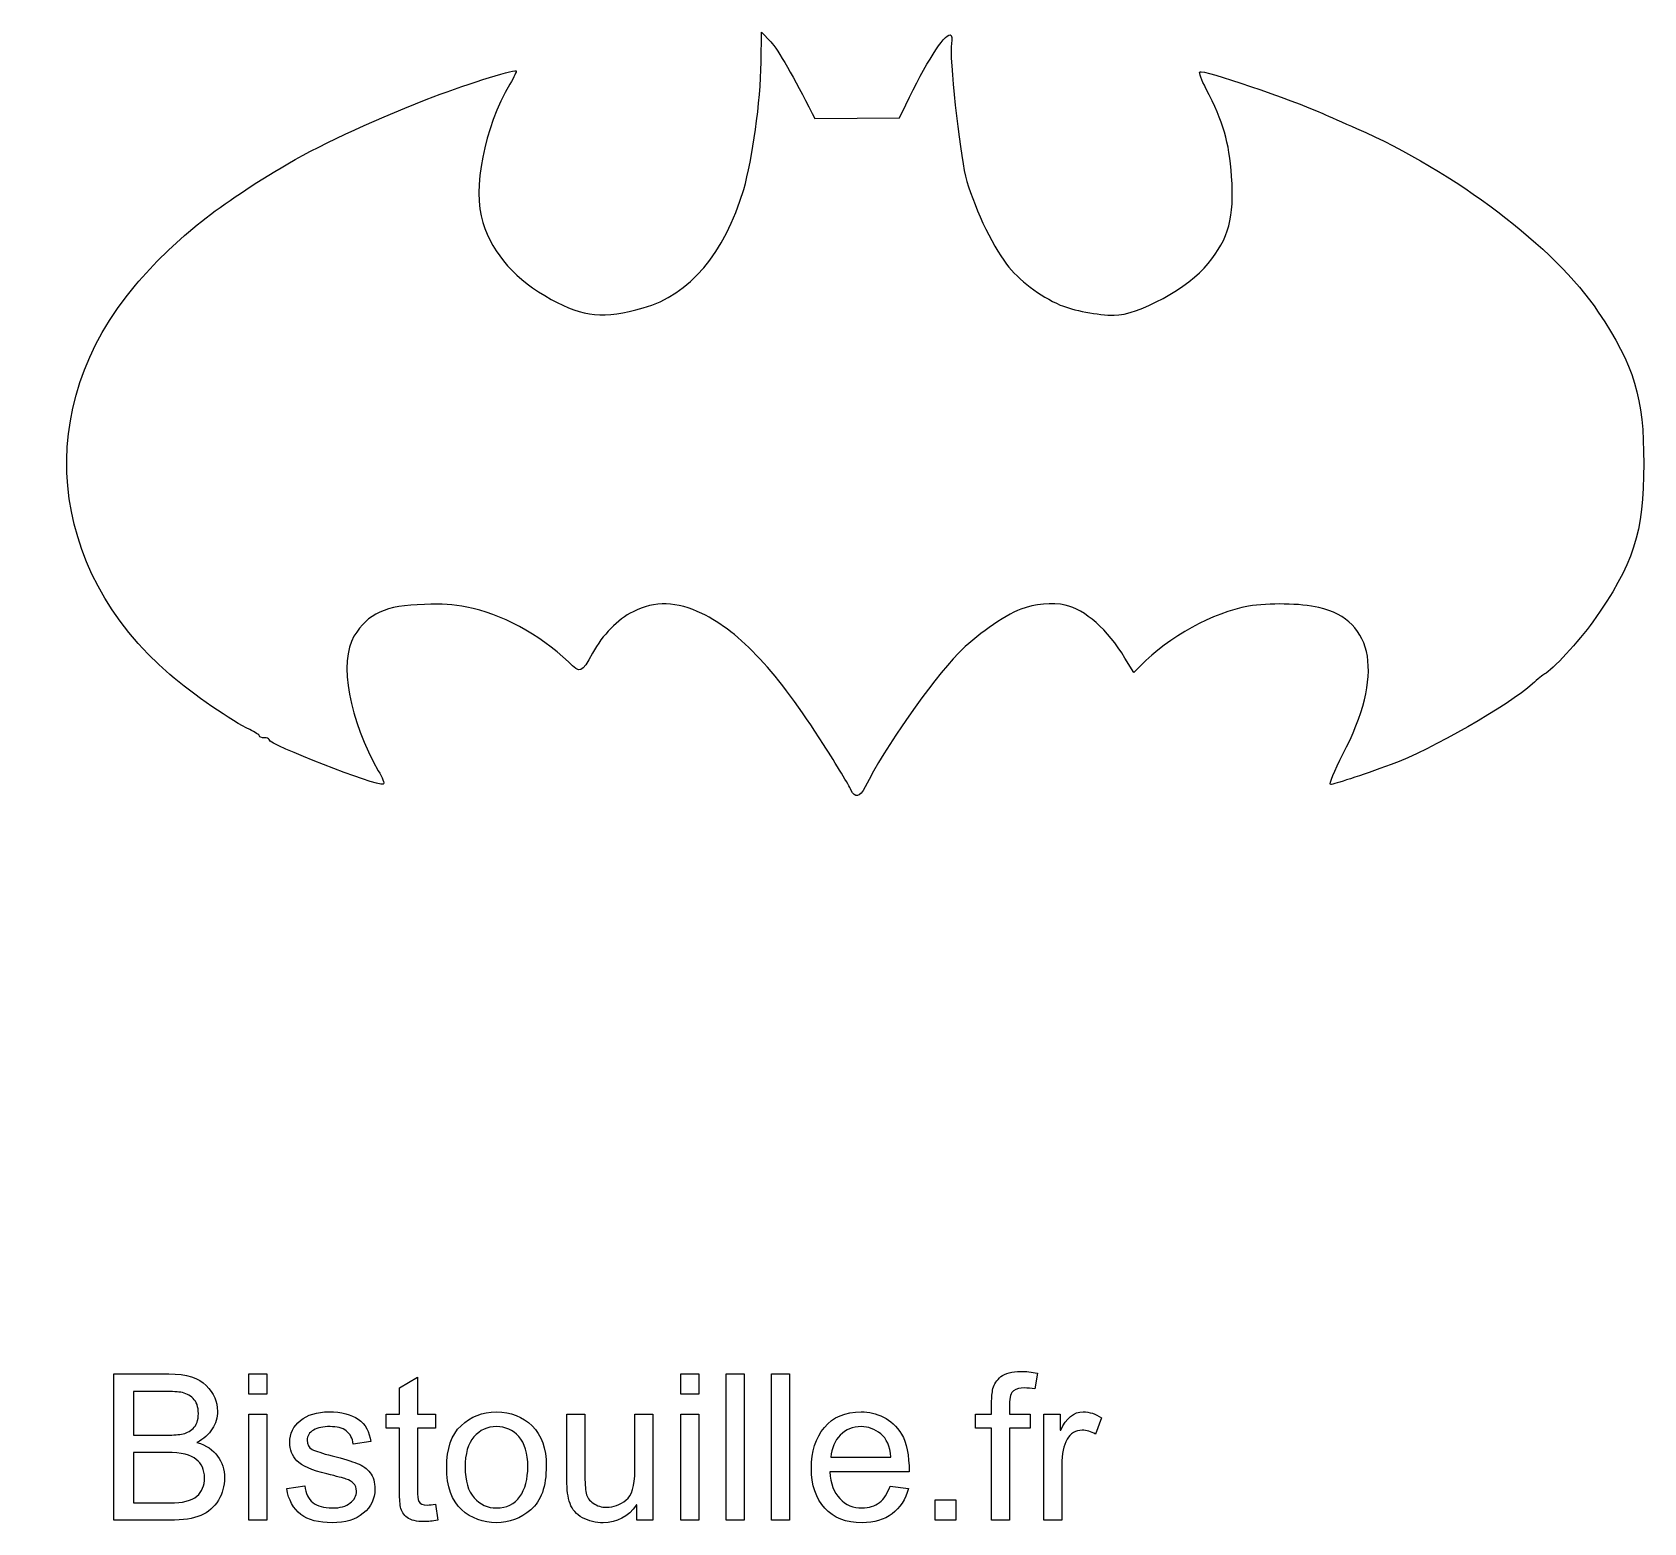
# Model space of a CAD drawing. Extents: x 9 to 576, y 54 to 579.
import ezdxf

# ---------------------------------------------------------------- set-up
doc = ezdxf.new("R2010")
doc.units = 0
doc.layers.get('0').update_dxf_attribs({"linetype": 'CONTINUOUS'})

msp = doc.modelspace()

# ---------------------------------------------------------------- linework, layer by layer
at = {"color": 7}
for p, q in [((265.44, 568.08), (265.6, 578.56)), ((265.6, 578.56), (268.8, 575.2)), ((314.16, 548.48), (316.32, 553.04)), ((283.36, 550), (284.32, 548.16)), ((284.32, 548.16), (299.28, 548.32)), ((299.28, 548.32), (314.16, 548.48)), ((396.64, 353.28), (393.52, 358.32)), ((398.88, 355.52), (396.64, 353.28)), ((297.04, 311.92), (297.04, 311.92)), ((37.52, 54.88), (37.52, 106.4)), ((37.52, 106.4), (56.88, 106.4)), ((85.04, 99.2), (85.04, 106.4)), ((85.04, 106.4), (91.36, 106.4)), ((91.36, 106.4), (91.36, 99.2)), ((138.08, 101.44), (144.4, 105.28)), ((144.4, 105.28), (144.4, 92.16)), ((237.12, 99.2), (237.12, 106.4)), ((237.12, 106.4), (243.44, 106.4)), ((243.44, 106.4), (243.44, 99.2)), ((253.12, 54.88), (253.12, 106.4)), ((253.12, 106.4), (259.44, 106.4)), ((259.44, 106.4), (259.44, 54.88)), ((269.12, 54.88), (269.12, 106.4)), ((269.12, 106.4), (275.44, 106.4)), ((275.44, 106.4), (275.44, 54.88)), ((362.72, 106.64), (361.76, 101.12)), ((362.72, 106.64), (362.72, 106.64)), ((54.64, 100.24), (44.4, 100.24)), ((44.4, 100.24), (44.4, 84.8)), ((91.36, 99.2), (85.04, 99.2)), ((91.36, 99.2), (91.36, 99.2)), ((138.08, 92.16), (138.08, 101.44)), ((243.44, 99.2), (237.12, 99.2)), ((243.44, 99.2), (243.44, 99.2)), ((85.04, 54.88), (85.04, 92.16)), ((85.04, 92.16), (91.36, 92.16)), ((91.36, 92.16), (91.36, 54.88)), ((133.44, 87.28), (133.44, 92.16)), ((133.44, 92.16), (138.08, 92.16)), ((144.4, 92.16), (150.72, 92.16)), ((150.72, 92.16), (150.72, 87.28)), ((172.24, 93.04), (172.24, 93.04)), ((197.04, 69.04), (197.04, 92.16)), ((197.04, 92.16), (203.36, 92.16)), ((203.36, 92.16), (203.36, 71.52)), ((220.96, 72.24), (220.96, 92.16)), ((220.96, 92.16), (227.28, 92.16)), ((227.28, 92.16), (227.28, 54.88)), ((237.12, 54.88), (237.12, 92.16)), ((237.12, 92.16), (243.44, 92.16)), ((243.44, 92.16), (243.44, 54.88)), ((340.88, 87.28), (340.88, 92.16)), ((340.88, 92.16), (346.56, 92.16)), ((346.56, 92.16), (346.56, 96.24)), ((352.88, 95.68), (352.88, 92.16)), ((352.88, 92.16), (360.08, 92.16)), ((360.08, 92.16), (360.08, 87.28)), ((364.96, 54.88), (364.96, 92.16)), ((364.96, 92.16), (370.72, 92.16)), ((370.72, 92.16), (370.72, 86.56)), ((385.28, 90.96), (383.12, 85.2)), ((385.28, 90.96), (385.28, 90.96)), ((138.08, 87.28), (133.44, 87.28)), ((138.08, 65.76), (138.08, 87.28)), ((150.72, 87.28), (144.4, 87.28)), ((144.4, 87.28), (144.4, 65.44)), ((346.56, 87.28), (340.88, 87.28)), ((346.56, 54.88), (346.56, 87.28)), ((360.08, 87.28), (352.88, 87.28)), ((352.88, 87.28), (352.88, 54.88)), ((370.72, 86.56), (370.88, 86.56)), ((44.4, 84.8), (55.52, 84.8)), ((44.4, 84.8), (44.4, 84.8)), ((66.8, 82.24), (66.8, 82.24)), ((128, 82.56), (121.84, 81.68)), ((121.84, 81.68), (121.84, 81.68)), ((56.32, 78.72), (44.4, 78.72)), ((44.4, 78.72), (44.4, 60.96)), ((289.92, 77.12), (311.04, 77.12)), ((311.04, 77.12), (311.04, 77.12)), ((371.28, 74.4), (371.28, 54.88)), ((317.52, 71.92), (289.6, 71.92)), ((317.52, 71.92), (317.52, 71.92)), ((98.4, 66), (104.72, 66.96)), ((310.8, 66.88), (317.28, 66.08)), ((44.4, 60.96), (57.2, 60.96)), ((44.4, 60.96), (44.4, 60.96)), ((150.72, 60.56), (151.6, 54.96)), ((172.24, 59.2), (172.24, 59.2)), ((221.68, 60.32), (221.52, 60.32)), ((221.68, 54.88), (221.68, 60.32)), ((326.72, 54.88), (326.72, 62.08)), ((326.72, 62.08), (333.92, 62.08)), ((333.92, 62.08), (333.92, 54.88)), ((57.28, 54.88), (37.52, 54.88)), ((91.36, 54.88), (85.04, 54.88)), ((91.36, 54.88), (91.36, 54.88)), ((151.6, 54.96), (151.6, 54.96)), ((227.28, 54.88), (221.68, 54.88)), ((227.28, 54.88), (227.28, 54.88)), ((243.44, 54.88), (237.12, 54.88)), ((243.44, 54.88), (243.44, 54.88)), ((259.44, 54.88), (253.12, 54.88)), ((259.44, 54.88), (259.44, 54.88)), ((275.44, 54.88), (269.12, 54.88)), ((275.44, 54.88), (275.44, 54.88)), ((333.92, 54.88), (326.72, 54.88)), ((333.92, 54.88), (333.92, 54.88)), ((352.88, 54.88), (346.56, 54.88)), ((371.28, 54.88), (364.96, 54.88))]:
    msp.add_line(p, q, dxfattribs=at)
for points in [[(268.8, 575.2), (271.28, 572.56), (277.2, 562.4), (283.36, 550)], [(316.32, 553.04), (323.36, 567.68), (329.68, 577.68), (332, 577.68)], [(332.4, 574.56), (331.6, 570.24), (335.2, 536.8), (337.36, 527.92)], [(332, 577.68), (332.56, 577.68), (332.72, 576.24), (332.4, 574.56)], [(259.28, 523.2), (262.4, 534), (265.2, 553.92), (265.44, 568.08)], [(147.52, 554.88), (159.92, 559.68), (177.84, 565.44), (179.12, 564.96)], [(179.12, 564.96), (179.44, 564.88), (178.48, 562.8), (176.96, 560.32)], [(422, 558.8), (420.48, 561.76), (419.52, 564.32), (419.84, 564.64)], [(419.84, 564.64), (420.8, 565.52), (452.16, 554.88), (463.2, 549.92)], [(176.96, 560.32), (167.92, 544.96), (163.68, 523.36), (167.44, 511.6)], [(431.04, 527.76), (430.08, 540.32), (428.32, 546.56), (422, 558.8)], [(96.4, 530.88), (108.8, 538.32), (127.28, 546.96), (147.52, 554.88)], [(463.2, 549.92), (465.12, 549.04), (470.4, 546.72), (475.04, 544.72)], [(475.04, 544.72), (509.6, 529.6), (544.8, 502.96), (560.16, 480.08)], [(45.12, 489.52), (58.48, 505.2), (72.64, 516.64), (96.4, 530.88)], [(337.36, 527.92), (339.76, 518.4), (346.56, 503.76), (351.84, 496.96)], [(422.8, 497.12), (430.08, 506.08), (432.08, 513.44), (431.04, 527.76)], [(223.84, 481.52), (240.32, 486.24), (252.56, 500.64), (259.28, 523.2)], [(167.44, 511.6), (171.12, 500.24), (179.04, 491.36), (191.52, 484.56)], [(351.84, 496.96), (356.08, 491.36), (363.52, 485.68), (370.72, 482.56)], [(389.68, 478.96), (398.24, 478.96), (416.08, 488.72), (422.8, 497.12)], [(57.28, 352.48), (13.92, 389.68), (8.8, 446.8), (45.12, 489.52)], [(191.52, 484.56), (202.96, 478.32), (210, 477.6), (223.84, 481.52)], [(370.72, 482.56), (374.96, 480.72), (384.32, 478.96), (389.68, 478.96)], [(560.16, 480.08), (572.88, 461.2), (576.16, 450.08), (576.16, 426.72)], [(576.16, 426.72), (576.16, 402.24), (572.56, 391.28), (558.24, 371.12)], [(146.88, 377.2), (133.04, 376.8), (127.04, 374.08), (122.08, 366)], [(161.84, 376.24), (156.72, 377.2), (153.36, 377.44), (146.88, 377.2)], [(197.6, 356.96), (187.28, 366.64), (173.68, 374.08), (161.84, 376.24)], [(220.32, 374.64), (214.88, 371.92), (209.6, 366.48), (206.08, 360.08)], [(244.56, 374), (235.84, 378.24), (227.92, 378.48), (220.32, 374.64)], [(356.88, 375.52), (350.8, 373.2), (340.56, 365.92), (334.96, 360.08)], [(372.48, 376.96), (368.16, 377.92), (361.52, 377.36), (356.88, 375.52)], [(393.52, 358.32), (387.44, 368.32), (379.44, 375.36), (372.48, 376.96)], [(437.04, 376.56), (424.48, 374.4), (409.04, 365.84), (398.88, 355.52)], [(461.76, 376.08), (455.28, 377.6), (444.08, 377.76), (437.04, 376.56)], [(470.24, 324.48), (484.72, 352.16), (481.52, 371.6), (461.76, 376.08)], [(287.36, 327.92), (271.2, 353.36), (258.16, 367.36), (244.56, 374)], [(558.24, 371.12), (553.36, 364.32), (543.76, 353.84), (541.28, 352.72)], [(122.08, 366), (116.64, 357.12), (120.48, 336.16), (130.64, 318.64)], [(206.08, 360.08), (202.08, 352.88), (202, 352.8), (197.6, 356.96)], [(334.96, 360.08), (325.12, 349.84), (308.88, 326.64), (302, 312.96)], [(85.36, 333.12), (79.52, 335.84), (65.12, 345.76), (57.28, 352.48)], [(541.28, 352.72), (540.64, 352.4), (538.72, 350.88), (537.04, 349.28)], [(537.04, 349.28), (528.64, 341.68), (501.28, 326), (487.28, 320.88)], [(88.8, 330.88), (88.8, 331.2), (87.2, 332.24), (85.36, 333.12)], [(90.48, 330.24), (89.52, 330.24), (88.8, 330.56), (88.8, 330.88)], [(92.16, 329.6), (92.16, 330), (91.44, 330.24), (90.48, 330.24)], [(132.4, 313.92), (130, 313.12), (92.16, 327.84), (92.16, 329.6)], [(297.04, 311.92), (296.4, 313.44), (292, 320.64), (287.36, 327.92)], [(465.92, 313.84), (465.28, 313.84), (467.2, 318.64), (470.24, 324.48)], [(130.64, 318.64), (132.08, 316.24), (132.88, 314.08), (132.4, 313.92)], [(487.28, 320.88), (476.4, 316.88), (467.04, 313.84), (465.92, 313.84)], [(302, 312.96), (300.08, 309.2), (298.4, 308.88), (297.04, 311.92)], [(56.88, 106.4), (63.12, 106.4), (67.52, 105.04), (70.08, 102.32)], [(70.08, 102.32), (72.72, 99.6), (74, 96.56), (74, 93.28)], [(347.04, 101.28), (347.44, 102.8), (348.32, 104.16), (349.84, 105.44)], [(349.84, 105.44), (351.36, 106.64), (353.68, 107.28), (356.8, 107.28)], [(356.8, 107.28), (358.72, 107.28), (360.64, 107.04), (362.72, 106.64)], [(61.12, 99.92), (59.44, 100.16), (57.28, 100.24), (54.64, 100.24)], [(65.44, 97.76), (64.24, 98.96), (62.8, 99.6), (61.12, 99.92)], [(67.28, 92.4), (67.28, 94.8), (66.64, 96.64), (65.44, 97.76)], [(346.56, 96.24), (346.56, 98.08), (346.72, 99.76), (347.04, 101.28)], [(354.32, 100.48), (353.36, 99.84), (352.88, 98.24), (352.88, 95.68)], [(358.08, 101.44), (356.56, 101.44), (355.28, 101.12), (354.32, 100.48)], [(361.76, 101.12), (360.56, 101.36), (359.28, 101.44), (358.08, 101.44)], [(65.44, 87.2), (66.64, 88.32), (67.28, 90.08), (67.28, 92.4)], [(74, 93.28), (74, 90.96), (73.36, 88.88), (72.16, 87.04)], [(103.2, 90), (105.68, 92), (109.04, 93.04), (113.2, 93.04)], [(113.2, 93.04), (117.68, 93.04), (121.12, 92.16), (123.6, 90.4)], [(159.76, 88.16), (163.12, 91.36), (167.28, 93.04), (172.24, 93.04)], [(172.24, 93.04), (177.28, 93.04), (181.44, 91.36), (184.8, 88.08)], [(287.68, 87.52), (290.72, 91.2), (295.04, 93.04), (300.64, 93.04)], [(300.64, 93.04), (303.36, 93.04), (305.92, 92.4), (308.48, 91.2)], [(308.48, 91.2), (310.96, 90), (313.12, 88), (314.88, 85.12)], [(370.88, 86.56), (372.88, 90.88), (375.52, 93.04), (378.8, 93.04)], [(378.8, 93.04), (380.96, 93.04), (383.12, 92.32), (385.28, 90.96)], [(55.52, 84.8), (57.84, 84.8), (59.76, 84.96), (61.36, 85.2)], [(61.36, 85.2), (62.88, 85.44), (64.24, 86.16), (65.44, 87.2)], [(72.16, 87.04), (71.04, 85.12), (69.2, 83.52), (66.8, 82.24)], [(99.44, 82.24), (99.44, 85.36), (100.72, 88), (103.2, 90)], [(107.84, 86.64), (106.32, 85.76), (105.6, 84.56), (105.6, 83.04)], [(113.68, 87.84), (111.28, 87.84), (109.28, 87.44), (107.84, 86.64)], [(119.36, 86.32), (118, 87.36), (116.08, 87.84), (113.68, 87.84)], [(121.84, 81.68), (121.6, 83.76), (120.72, 85.28), (119.36, 86.32)], [(123.6, 90.4), (126.08, 88.64), (127.52, 86), (128, 82.56)], [(154.72, 73.52), (154.72, 80.08), (156.4, 84.96), (159.76, 88.16)], [(172.24, 87.84), (169.04, 87.84), (166.4, 86.64), (164.32, 84.24)], [(180.08, 84.32), (178, 86.64), (175.36, 87.84), (172.24, 87.84)], [(184.8, 88.08), (188.08, 84.8), (189.76, 80.16), (189.76, 74.08)], [(283.12, 73.2), (283.12, 79.12), (284.64, 83.84), (287.68, 87.52)], [(300.64, 87.84), (297.68, 87.84), (295.2, 86.8), (293.28, 84.88)], [(307.52, 85.28), (305.36, 86.96), (303.12, 87.84), (300.64, 87.84)], [(311.04, 77.12), (310.8, 80.88), (309.6, 83.68), (307.52, 85.28)], [(314.88, 85.12), (316.64, 82.24), (317.52, 77.84), (317.52, 71.92)], [(378.48, 86.56), (376.16, 86.56), (374.32, 85.44), (373.12, 83.36)], [(383.12, 85.2), (381.52, 86.08), (380, 86.56), (378.48, 86.56)], [(66.8, 82.24), (70.08, 81.28), (72.48, 79.68), (74.08, 77.44)], [(102, 75.84), (100.32, 77.6), (99.44, 79.76), (99.44, 82.24)], [(105.6, 83.04), (105.6, 81.52), (106.16, 80.48), (107.36, 79.84)], [(107.36, 79.84), (108.56, 79.2), (110.88, 78.48), (114.4, 77.52)], [(164.32, 84.24), (162.24, 81.84), (161.2, 78.24), (161.2, 73.52)], [(183.28, 73.76), (183.28, 78.4), (182.24, 81.92), (180.08, 84.32)], [(293.28, 84.88), (291.36, 82.88), (290.24, 80.24), (289.92, 77.12)], [(373.12, 83.36), (371.92, 81.2), (371.28, 78.24), (371.28, 74.4)], [(66.56, 76.32), (64.72, 77.92), (61.28, 78.72), (56.32, 78.72)], [(69.44, 69.84), (69.44, 72.64), (68.48, 74.8), (66.56, 76.32)], [(74.08, 77.44), (75.68, 75.28), (76.48, 72.72), (76.48, 69.84)], [(112.48, 71.2), (107.2, 72.48), (103.68, 74), (102, 75.84)], [(114.4, 77.52), (118.32, 76.56), (121.28, 75.6), (123.2, 74.88)], [(123.2, 74.88), (125.2, 74.08), (126.72, 73.04), (127.76, 71.6)], [(180.48, 63.2), (182.32, 65.84), (183.28, 69.36), (183.28, 73.76)], [(189.76, 74.08), (189.76, 66.72), (187.92, 61.6), (184.32, 58.56)], [(66.8, 63.36), (68.56, 64.88), (69.44, 67.04), (69.44, 69.84)], [(76.48, 69.84), (76.48, 66.96), (75.76, 64.32), (74.32, 61.92)], [(119.36, 69.36), (118.32, 69.76), (116.08, 70.32), (112.48, 71.2)], [(121.92, 67.84), (121.28, 68.56), (120.4, 69.04), (119.36, 69.36)], [(127.76, 71.6), (128.88, 70.24), (129.44, 68.24), (129.44, 65.76)], [(159.92, 58.64), (156.48, 61.76), (154.72, 66.72), (154.72, 73.52)], [(161.2, 73.52), (161.2, 68.72), (162.24, 65.2), (164.4, 62.8)], [(198.16, 60.8), (197.36, 62.88), (197.04, 65.68), (197.04, 69.04)], [(203.36, 71.52), (203.36, 68.16), (203.52, 65.84), (203.84, 64.4)], [(217.84, 61.92), (219.92, 63.6), (220.96, 67.04), (220.96, 72.24)], [(287.84, 59.12), (284.72, 62.56), (283.12, 67.28), (283.12, 73.2)], [(289.6, 71.92), (289.84, 67.76), (291.04, 64.64), (293.12, 62.48)], [(57.2, 60.96), (61.76, 60.96), (64.96, 61.76), (66.8, 63.36)], [(103.36, 56.96), (100.72, 58.96), (99.04, 62), (98.4, 66)], [(104.72, 66.96), (105.04, 64.32), (106, 62.4), (107.6, 61.12)], [(120.72, 60.96), (122.24, 62.08), (122.96, 63.52), (122.96, 65.12)], [(122.96, 65.12), (122.96, 66.32), (122.64, 67.2), (121.92, 67.84)], [(129.44, 65.76), (129.44, 62.48), (128.08, 59.68), (125.36, 57.36)], [(138.48, 59.52), (138.16, 61.04), (138.08, 63.12), (138.08, 65.76)], [(144.4, 65.44), (144.4, 63.6), (144.56, 62.24), (144.96, 61.44)], [(164.4, 62.8), (166.48, 60.4), (169.12, 59.2), (172.24, 59.2)], [(172.24, 59.2), (175.84, 59.2), (178.56, 60.48), (180.48, 63.2)], [(203.84, 64.4), (204.16, 62.96), (204.96, 61.76), (206.32, 60.88)], [(293.12, 62.48), (295.2, 60.24), (297.84, 59.2), (300.96, 59.2)], [(307.04, 61.12), (308.72, 62.4), (309.92, 64.32), (310.8, 66.88)], [(317.28, 66.08), (316.24, 62.16), (314.32, 59.2), (311.52, 57.12)], [(74.32, 61.92), (72.88, 59.44), (70.8, 57.68), (68.16, 56.56)], [(114.4, 54), (109.68, 54), (106, 54.96), (103.36, 56.96)], [(107.6, 61.12), (109.2, 59.84), (111.44, 59.2), (114.4, 59.2)], [(114.4, 59.2), (117.12, 59.2), (119.28, 59.76), (120.72, 60.96)], [(125.36, 57.36), (122.64, 55.12), (118.96, 54), (114.4, 54)], [(140.8, 55.84), (139.52, 56.8), (138.8, 58), (138.48, 59.52)], [(144.96, 61.44), (145.36, 60.64), (146.32, 60.24), (147.92, 60.24)], [(147.92, 60.24), (148.8, 60.24), (149.76, 60.4), (150.72, 60.56)], [(172.24, 54), (167.52, 54), (163.44, 55.52), (159.92, 58.64)], [(184.32, 58.56), (180.8, 55.52), (176.72, 54), (172.24, 54)], [(202.56, 55.76), (200.32, 56.96), (198.88, 58.64), (198.16, 60.8)], [(206.32, 60.88), (207.6, 59.92), (209.2, 59.44), (211.04, 59.44)], [(221.52, 60.32), (218.64, 56.08), (214.72, 54), (209.76, 54)], [(211.04, 59.44), (213.44, 59.44), (215.68, 60.32), (217.84, 61.92)], [(300.96, 54), (295.36, 54), (290.96, 55.68), (287.84, 59.12)], [(300.96, 59.2), (303.36, 59.2), (305.44, 59.84), (307.04, 61.12)], [(311.52, 57.12), (308.72, 55.04), (305.2, 54), (300.96, 54)], [(68.16, 56.56), (65.44, 55.44), (61.84, 54.88), (57.28, 54.88)], [(146.88, 54.4), (144.08, 54.4), (142.08, 54.88), (140.8, 55.84)], [(151.6, 54.96), (149.68, 54.56), (148.16, 54.4), (146.88, 54.4)], [(209.76, 54), (207.2, 54), (204.8, 54.56), (202.56, 55.76)]]:
    msp.add_open_spline(points, degree=3, dxfattribs=at)

doc.saveas('drawing.dxf')
